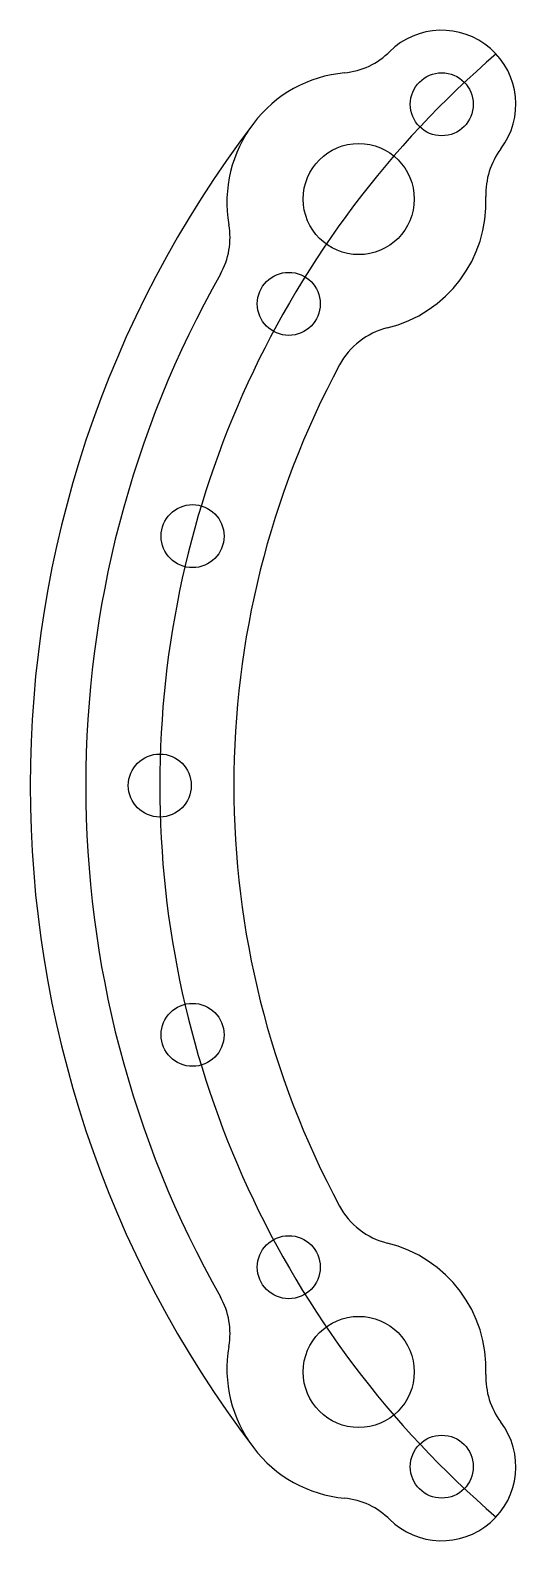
# Model space of a CAD drawing. Header units: millimetres. Extents: x 14 to 145, y 230 to 638.
import ezdxf

# ---------------------------------------------------------------- set-up
doc = ezdxf.new("R2010")
doc.units = ezdxf.units.MM

msp = doc.modelspace()

# ---------------------------------------------------------------- linework, layer by layer
for centre, radius in [((125.36, 617.74), 8.5), ((102.94, 592.17), 15), ((84.04, 563.89), 8.5), ((58.07, 501.19), 8.5), ((49.21, 433.89), 8.5), ((58.07, 366.6), 8.5), ((84.04, 303.89), 8.5), ((102.94, 275.62), 15), ((125.36, 250.05), 8.5)]:
    msp.add_circle(centre, radius)
for centre, radius, start, end in [((125.36, 617.74), 20, 322.9554, 134.7633), ((97.2, 646.14), 20, 275.3627, 315.2709), ((309.21, 433.89), 280, 134.9468, 134.99), ((309.21, 433.89), 260, 130.5915, 229.4085), ((102.34, 591.38), 35, 95.3627, 190.0742), ((309.21, 433.89), 295, 142.7159, 217.2841), ((157.29, 593.64), 20, 142.9554, 182.356), ((102.34, 591.38), 35, 283.7144, 2.356), ((48.18, 581.76), 20, 330.4689, 10.0742), ((309.21, 433.89), 280, 150.4689, 209.5311), ((115.38, 537.95), 20, 103.7144, 151.7716), ((309.21, 433.89), 240, 151.7716, 208.2284), ((115.38, 329.84), 20, 208.2284, 256.2856), ((102.34, 276.4), 35, 357.644, 76.2856), ((48.18, 286.02), 20, 349.9258, 29.5311), ((102.34, 276.4), 35, 169.9258, 264.6373), ((157.29, 274.14), 20, 177.644, 217.0446), ((125.36, 250.05), 20, 225.2367, 37.0446), ((97.2, 221.64), 20, 44.7291, 84.6373), ((309.21, 433.89), 280, 225.01, 225.0532)]:
    msp.add_arc(centre, radius, start, end)

doc.saveas('drawing.dxf')
